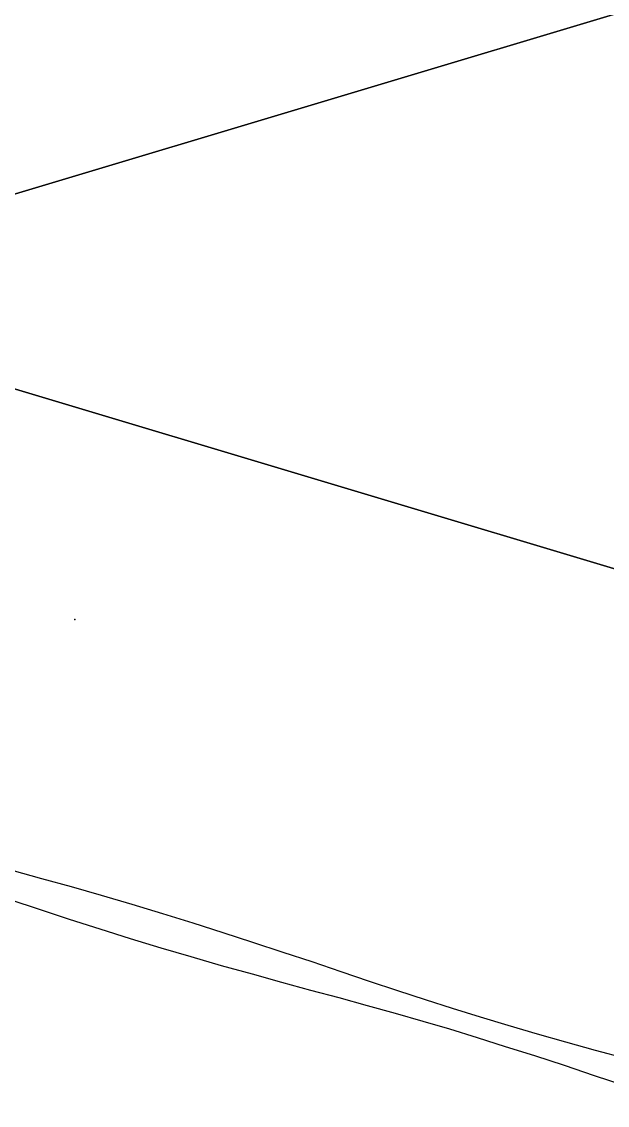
# Model space of a CAD drawing. Header units: metres. Extents: x -3.8 to 40, y -6 to 7.
# Drawn here: x 21.145 to 23.164, y -2.806 to 0.93 of the extents above; entities that cross this region are included whole.
import ezdxf

# ---------------------------------------------------------------- set-up
doc = ezdxf.new("R2010")
doc.units = ezdxf.units.M
for name, color, linetype in [('PATH', 1, 'Continuous'), ('POINTS', 5, 'Continuous'), ('WALLS', 2, 'Continuous')]:
    doc.layers.add(name, color=color, linetype=linetype)

msp = doc.modelspace()

# ---------------------------------------------------------------- linework, layer by layer
at = {"layer": 'PATH'}
for points in [[(23.227, -2.645, 1.272), (23.123, -2.617, 1.273), (23.021, -2.589, 1.266), (22.923, -2.561, 1.263), (22.822, -2.531, 1.255), (22.727, -2.502, 1.247), (22.63, -2.472, 1.241), (22.537, -2.442, 1.24), (22.441, -2.411, 1.238), (22.344, -2.379, 1.234), (22.246, -2.346, 1.221), (22.146, -2.312, 1.217), (22.046, -2.279, 1.209), (21.942, -2.245, 1.21), (21.84, -2.211, 1.207), (21.736, -2.178, 1.199), (21.631, -2.146, 1.19), (21.526, -2.114, 1.181), (21.42, -2.083, 1.182), (21.317, -2.053, 1.176), (21.214, -2.025, 1.176), (21.112, -1.997, 1.168)], [(21.104, -2.097, 1.171), (21.205, -2.13, 1.171), (21.309, -2.164, 1.173), (21.414, -2.198, 1.174), (21.519, -2.231, 1.185), (21.624, -2.263, 1.192), (21.728, -2.293, 1.202), (21.833, -2.324, 1.205), (21.939, -2.353, 1.203), (22.041, -2.382, 1.207), (22.14, -2.409, 1.216), (22.238, -2.435, 1.225), (22.336, -2.462, 1.23), (22.432, -2.489, 1.232), (22.528, -2.516, 1.235), (22.62, -2.543, 1.237), (22.715, -2.572, 1.25), (22.812, -2.603, 1.254), (22.913, -2.635, 1.262), (23.015, -2.668, 1.266), (23.118, -2.703, 1.268), (23.22, -2.737, 1.269)]]:
    msp.add_polyline3d(points, dxfattribs=at)
at = {"layer": 'POINTS'}
msp.add_point((21.3284, -1.1316, 1.5436), dxfattribs=at)
at = {"layer": 'WALLS', "color": 3}
for points in [[(0, 6, -0.2), (40, -6, -0.2), (0, -6, -0.2)], [(0, -6), (40, 6), (0, 6)], [(40, -6), (40, 6), (0, -6)], [(40, 6, -0.2), (40, -6, -0.2), (0, 6, -0.2)]]:
    msp.add_3dface(points, dxfattribs=at)

doc.saveas('drawing.dxf')
